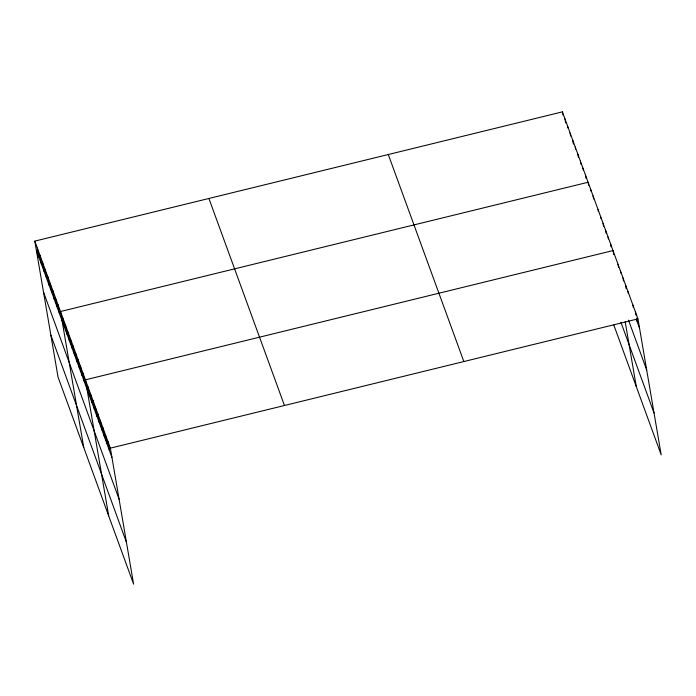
<?xml version="1.0" encoding="UTF-8"?>
<svg xmlns="http://www.w3.org/2000/svg" width="696" height="696" viewBox="0 0 696 696"><rect width="100%" height="100%" fill="white"/><g stroke="black" fill="none" stroke-linecap="round" stroke-linejoin="round"><path stroke-width="1.04" d="M34.8 241.12L110.359 448.154L133.597 584.135L58.046 377.11L34.8 241.12L562.403 111.865L637.954 318.89L661.2 454.88L613.828 325.075M110.359 448.154L637.954 318.89M636.318 319.299L639.528 328.086M628.514 320.151L646.68 369.924M620.919 322.265L654.049 413.041M388.29 154.521L463.849 361.546M208.904 198.464L284.464 405.498M36.375 250.308L111.925 457.342M43.526 292.155L119.077 499.18M50.895 335.263L126.446 542.297M635.465 312.06L635.987 315.123M636.509 318.185L637.031 321.248M632.968 305.231L633.317 307.275M627.983 291.563L628.331 293.608M625.487 284.734L626.183 288.814M622.998 277.904L623.52 280.966M620.501 271.066L620.849 273.11M618.005 264.236L618.535 267.299M613.724 254.658L613.019 250.569L85.425 379.833L108.672 515.814M625.182 321.726L636.266 386.558M610.531 243.739L611.053 246.802M608.034 236.91L608.382 238.954M605.537 230.08L606.068 233.143M603.049 223.242L603.571 226.304M600.552 216.412L600.9 218.457M598.064 209.583L598.412 211.619M593.079 195.915L593.601 198.978M590.582 189.086L590.93 191.13M588.616 185.319L588.085 182.256L60.491 311.512L83.737 447.493M585.519 175.209L586.041 178.28M582.952 168.171L583.3 170.215M580.386 161.133L580.908 164.195M577.81 154.094L578.332 157.157M575.244 147.056L575.592 149.101M572.678 140.018L573.373 144.098M570.102 132.98L570.633 136.042M567.536 125.941L567.884 127.986M564.969 118.903L565.665 122.983M562.403 111.865L562.925 114.927M107.863 441.316L109.437 450.512M105.366 434.487L106.94 443.674M102.877 427.657L104.444 436.844M100.381 420.819L101.955 430.015M97.892 413.99L99.458 423.177M95.395 407.16L96.97 416.347M92.899 400.33L94.473 409.518M90.41 393.492L91.976 402.68M87.913 386.663L89.488 395.85M82.928 372.995L84.503 382.191M80.44 366.166L82.006 375.353M77.943 359.336L79.509 368.523M75.446 352.498L77.021 361.694M72.958 345.668L74.524 354.856M70.461 338.839L72.036 348.026M67.973 332.009L69.539 341.197M65.476 325.171L67.051 334.367M62.979 318.342L64.554 327.529M57.916 304.474L59.491 313.661M55.349 297.436L56.924 306.623M52.783 290.389L54.349 299.584M50.216 283.35L51.782 292.546M47.641 276.312L49.216 285.508M45.075 269.274L46.649 278.461M42.508 262.235L44.074 271.423M39.942 255.197L41.508 264.384M37.367 248.159L38.941 257.346"/></g></svg>
